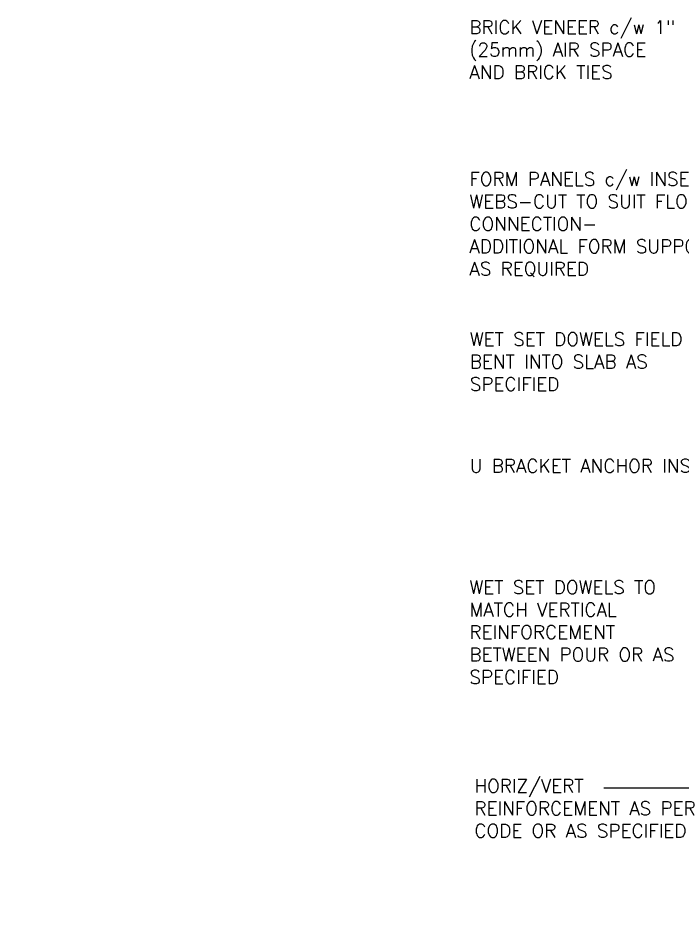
# Model space of a CAD drawing. Header units: inches. Extents: x 148.1 to 227.6, y 132.6 to 222.6.
# Drawn here: x 148.08 to 185.03, y 168.81 to 218.63 of the extents above; entities that cross this region are included whole.
import ezdxf

# ---------------------------------------------------------------- set-up
doc = ezdxf.new("R2010")
doc.units = ezdxf.units.IN
doc.header["$LTSCALE"] = 0.5
doc.header["$MEASUREMENT"] = 0
doc.layers.add('HATCH', color=12, linetype='Continuous')
doc.layers.add('TEXT', color=4, linetype='Continuous')
doc.styles.add('DIM', font='romans.shx', dxfattribs={"width": 0.7})
doc.styles.add('ROMANS', font='romans.shx', dxfattribs={"height": 0.75})
doc.dimstyles.new('ext_12', dxfattribs={"dimscale": 12, "dimtxt": 0.09375, "dimasz": 0.09375, "dimexe": 0.09375, "dimexo": 0.0625, "dimgap": 0.0625, "dimtad": 1, "dimdec": 1, "dimzin": 3, "dimdsep": 46, "dimlunit": 4, "dimtxsty": 'DIM', "dimcen": 0.09, "dimdle": 0.09375, "dimclrt": 4, "dimadec": 0, "dimazin": 0, "dimtfac": 1, "dimtdec": 1, "dimtmove": 2, "dimatfit": 3, "dimfxl": 1, "dimfrac": 2, "dimtolj": 1, "dimtzin": 0, "dimarcsym": 0})

msp = doc.modelspace()

# ---------------------------------------------------------------- hatches: boundary and pattern name
at = {"layer": 'HATCH'}
h = msp.add_hatch(dxfattribs=at)
h.set_pattern_fill('AR-CONC', color=256, scale=0.5, style=0)
h.paths.add_polyline_path([(148.143, 168.811), (148.765, 168.811, -0.428201), (148.702, 168.936, 1.541476)])

# ---------------------------------------------------------------- texts
at = {"layer": 'TEXT', "char_height": 0.75, "style": 'ROMANS'}
for s, insert, width, attachment_point in [('BRICK VENEER c/w 1" (25mm) AIR SPACE AND BRICK TIES', (173.201, 216.864), 13.17572, 4), ('FORM PANELS c/w INSERT WEBS-CUT TO SUIT FLOOR CONNECTION-\\PADDITIONAL FORM SUPPORT AS REQUIRED', (173.201, 210.045), 16.25084, 1), ('WET SET DOWELS FIELD BENT INTO SLAB AS SPECIFIED', (173.224, 201.127), 13.68504, 1), ('U BRACKET ANCHOR INSERT', (173.224, 194.075), 13.68504, 1), ('WET SET DOWELS TO MATCH VERTICAL REINFORCEMENT\\PBETWEEN POUR OR AS SPECIFIED', (173.201, 187.324), 14.60886, 1), ('HORIZ/VERT\\PREINFORCEMENT AS PER CODE OR AS SPECIFIED', (173.479, 174.642), 13.82497, 4)]:
    msp.add_mtext(s, dxfattribs=dict(at, insert=insert, width=width, attachment_point=attachment_point))

# ---------------------------------------------------------------- leaders
at = {"layer": 'TEXT'}
msp.add_leader([(203.283, 175.759), (180.678, 175.759)], dimstyle='ext_12', override={"dimgap": 0.0625, "dimtad": 0}, dxfattribs=at)

doc.saveas('drawing.dxf')
